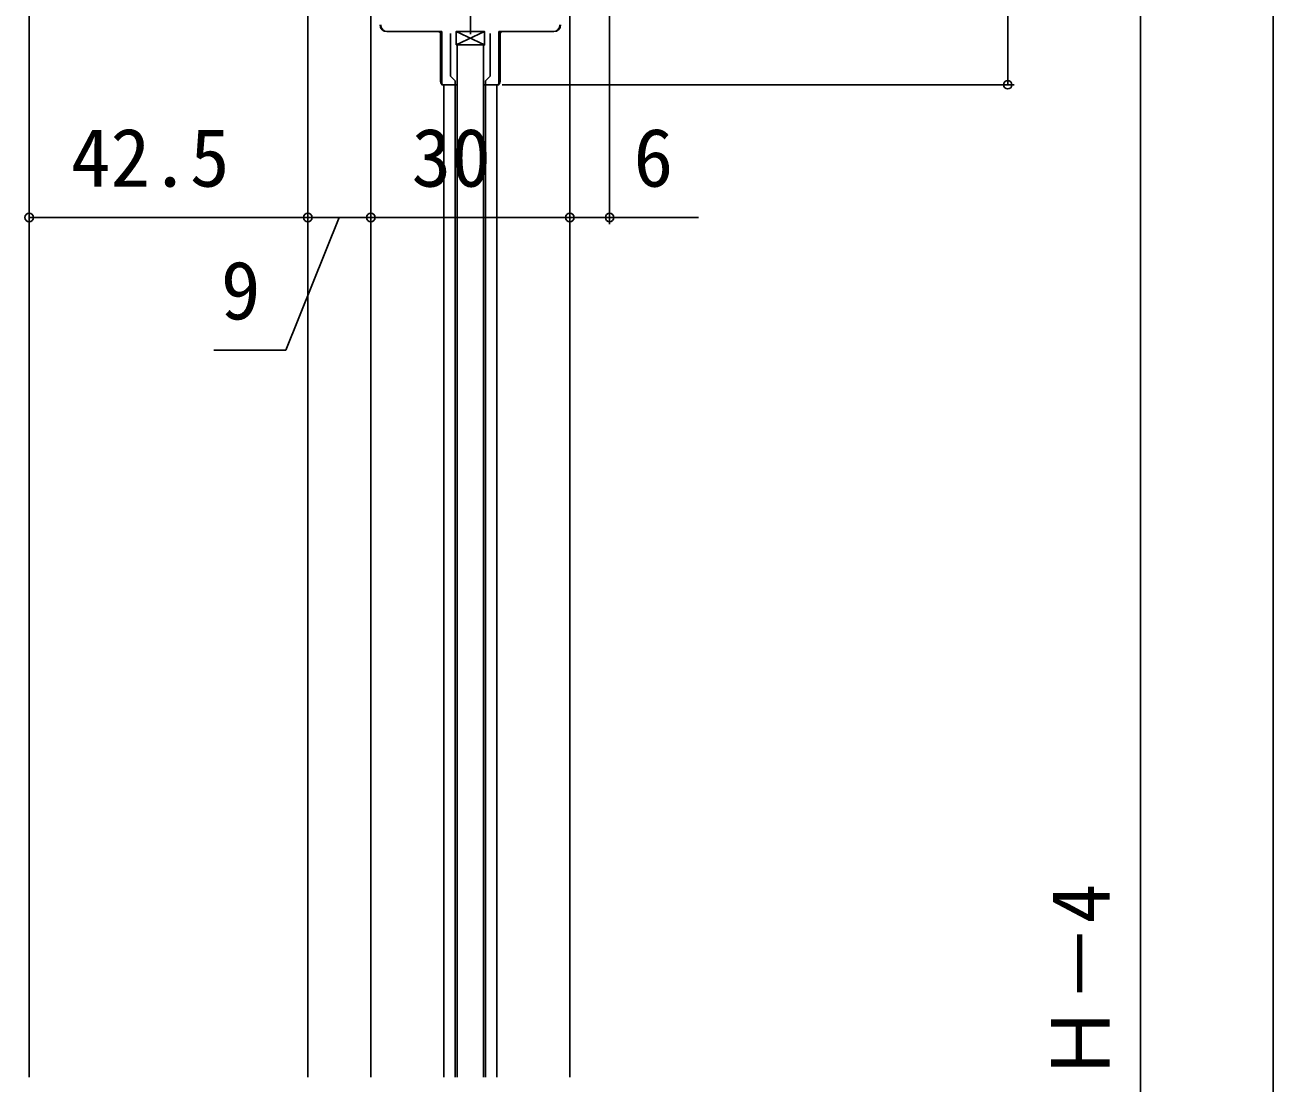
# Model space of a CAD drawing. Units: millimetres, scale not verified. Extents: x -525 to 525, y -783 to 779.
# Drawn here: x -368.1 to -180, y 208.6 to 368 of the extents above; entities that cross this region are included whole.
import ezdxf
from ezdxf.enums import TextEntityAlignment as Align

# ---------------------------------------------------------------- set-up
doc = ezdxf.new("R2010")
doc.units = ezdxf.units.MM
doc.header["$LTSCALE"] = 4
for name, color, linetype in [('0-2_YKK_11', 7, 'Continuous'), ('0-3_YKK_12', 2, 'Continuous'), ('0-4_YKK_13', 4, 'Continuous'), ('0-6_YKK_D', 6, 'Continuous')]:
    doc.layers.add(name, color=color, linetype=linetype)
doc.styles.add('ＭＳ ゴシック', font='')
doc.styles.get('ＭＳ ゴシック').set_extended_font_data('MS Gothic')

msp = doc.modelspace()

# ---------------------------------------------------------------- linework, layer by layer
at = {"layer": '0-2_YKK_11'}
msp.add_line((-301.002, 371.635), (-301.002, 366.635), dxfattribs=at)
for points in [[(-313.502, 367.035), (-305.302, 367.035), (-305.302, 359.035), (-303.302, 359.035), (-303.302, 359.635), (-303.502, 359.835), (-304.002, 360.335), (-304.002, 366.735)], [(-298.002, 366.735), (-298.002, 360.335), (-298.502, 359.835), (-298.702, 359.635), (-298.702, 359.035), (-296.702, 359.035), (-296.702, 367.035), (-288.502, 367.035)]]:
    msp.add_lwpolyline(points, dxfattribs=at)
for centre, start, end in [((-313.502, 368.035), 180.00001, 269.99999), ((-288.502, 368.035), 270.00001, 359.99999)]:
    msp.add_arc(centre, 1, start, end, dxfattribs=at)
at = {"layer": '0-3_YKK_12'}
for p, q in [((-316.002, 209.536), (-316.002, 413.035)), ((-286.002, 413.035), (-286.002, 209.536)), ((-367.504, 408.036), (-367.504, 209.536)), ((-325.504, 408.036), (-325.504, 209.536)), ((-313.602, 367.035), (-305.802, 367.035)), ((-288.402, 367.035), (-296.202, 367.035)), ((-305.502, 359.535), (-305.502, 366.735)), ((-296.502, 359.535), (-296.502, 366.735)), ((-305.002, 359.035), (-305.002, 209.536)), ((-303.002, 359.035), (-305.002, 359.035)), ((-303.302, 359.035), (-303.302, 209.536)), ((-297.002, 359.035), (-299.002, 359.035)), ((-298.702, 359.035), (-298.702, 209.536)), ((-297.002, 359.035), (-297.002, 209.536))]:
    msp.add_line(p, q, dxfattribs=at)
for centre, radius, start, end in [((-313.602, 368.035), 1, 180, 270), ((-305.802, 366.735), 0.3, 0, 90), ((-296.202, 366.735), 0.3, 90, 180), ((-288.402, 368.035), 1, 270, 0), ((-305.002, 359.535), 0.5, 180, 270), ((-297.002, 359.535), 0.5, 270, 0)]:
    msp.add_arc(centre, radius, start, end, dxfattribs=at)
at = {"layer": '0-4_YKK_13'}
for p, q in [((-303.152, 365.035), (-298.852, 367.035)), ((-298.852, 365.035), (-303.152, 367.035)), ((-299.002, 365.035), (-303.002, 365.035)), ((-303.002, 365.035), (-299.002, 365.035))]:
    msp.add_line(p, q, dxfattribs=at)
msp.add_lwpolyline([(-303.152, 365.035), (-303.152, 367.035), (-298.852, 367.035), (-298.852, 365.035)], close=True, dxfattribs=at)
msp.add_lwpolyline([(-299.002, 209.536), (-299.002, 365.035), (-303.002, 365.035), (-303.002, 209.536)], dxfattribs=at)
at = {"layer": '0-6_YKK_D'}
for p, q in [((-220.004, 359.035), (-220.004, 413.035)), ((-280.004, 407.336), (-280.004, 338.035)), ((-200.004, 402.535), (-200.004, 27.536)), ((-180.004, 18.536), (-180.004, 397.536)), ((-296.202, 359.035), (-219.004, 359.035)), ((-367.504, 356.037), (-367.504, 338.035)), ((-325.504, 356.037), (-325.504, 338.035)), ((-325.504, 356.037), (-325.504, 338.035)), ((-316.002, 356.037), (-316.002, 338.035)), ((-316.002, 356.037), (-316.002, 338.035)), ((-286.002, 356.037), (-286.002, 338.035)), ((-286.002, 356.037), (-286.002, 338.035)), ((-367.504, 339.035), (-325.504, 339.035)), ((-325.504, 339.035), (-316.002, 339.035)), ((-316.002, 339.035), (-286.002, 339.035))]:
    msp.add_line(p, q, dxfattribs=at)
for points in [[(-320.753, 339.035), (-328.842, 319.035), (-339.66, 319.035)], [(-286.002, 339.035), (-280.004, 339.035), (-266.636, 339.035)]]:
    msp.add_lwpolyline(points, dxfattribs=at)
for centre in [(-220.004, 359.035), (-367.504, 339.035), (-325.504, 339.035), (-325.504, 339.035), (-316.002, 339.035), (-316.002, 339.035), (-286.002, 339.035), (-286.002, 339.035), (-280.004, 339.035)]:
    msp.add_circle(centre, 0.637, dxfattribs=at)

# ---------------------------------------------------------------- texts
at = {"layer": '0-6_YKK_D', "style": 'ＭＳ ゴシック'}
for s, p in [('42.5', (-361.231, 341.035)), ('30', (-309.865, 341.035)), ('6', (-276.409, 341.035)), ('9', (-338.615, 321.035))]:
    msp.add_text(s, height=8.798, dxfattribs=at).set_placement(p, align=Align.BOTTOM_LEFT)
msp.add_text('ＤＨ＝Ｈ－4', height=8.798, rotation=90, dxfattribs=at).set_placement((-202.004, 172.661), align=Align.BOTTOM_LEFT)

doc.saveas('drawing.dxf')
